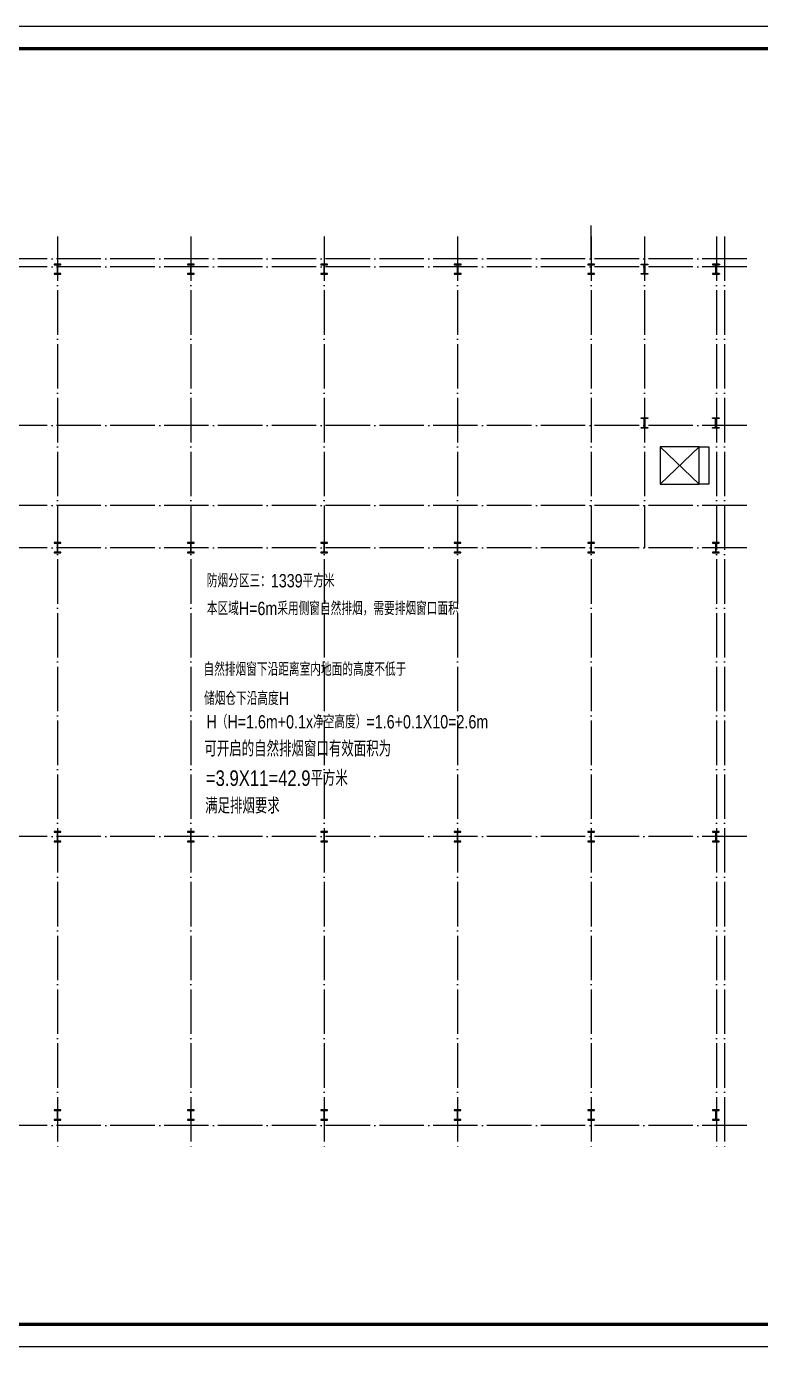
# Model space of a CAD drawing. Extents: x -248860 to 1018944, y -1060852 to 188626.
# Drawn here: x 285955 to 318972, y 19053 to 78453 of the extents above; entities that cross this region are included whole.
import ezdxf

# ---------------------------------------------------------------- set-up
doc = ezdxf.new("R2010")
doc.units = 0
doc.header["$LTSCALE"] = 1000
doc.header["$MEASUREMENT"] = 0
doc.linetypes.add('DOTE', pattern=[2.42, 2, -0.2, 0.02, -0.2])
doc.layers.get('0').update_dxf_attribs({"linetype": 'CONTINUOUS'})
for name, color, linetype in [('DOTE', 253, 'DOTE'), ('PUB_TEXT', 7, 'CONTINUOUS'), ('WALL', 6, 'CONTINUOUS'), ('勒脚', 50, 'CONTINUOUS'), ('图框', 4, 'CONTINUOUS')]:
    doc.layers.add(name, color=color, linetype=linetype)
doc.styles.add('FJY', font='hztxt_e.shx', dxfattribs={"width": 0.7, "height": 400, "bigfont": 'hztxt.shx'})

# ---------------------------------------------------------------- blocks, each defined once
blk = doc.blocks.new('jhyfty')
at = {"layer": '图框'}
blk.add_lwpolyline([(650751, 105710), (776851, 105710), (776851, 165110), (650751, 165110)], close=True, dxfattribs=at)
at = {"layer": '图框', "const_width": 140}
blk.add_lwpolyline([(653251, 164110), (775851, 164110), (775851, 106710), (653251, 106710)], close=True, dxfattribs=at)
blk = doc.blocks.new('钢柱')
blk.add_hatch(color=256).paths.add_polyline_path([(4275, 9436), (4140, 9436), (4140, 9466), (4440, 9466), (4440, 9436), (4305, 9436), (4305, 9036), (4440, 9036), (4440, 9006), (4140, 9006), (4140, 9036), (4275, 9036)])
blk.add_lwpolyline([(4275, 9436), (4140, 9436), (4140, 9466), (4440, 9466), (4440, 9436), (4305, 9436), (4305, 9036), (4440, 9036), (4440, 9006), (4140, 9006), (4140, 9036), (4275, 9036), (4275, 9436), (4140, 9436)])
blk = doc.blocks.new('752752')
for p, q in [((312270, -345425), (313955, -347179)), ((313955, -345425), (312270, -347179))]:
    blk.add_line(p, q)
for points in [[(312270, -345425), (313955, -345425), (313955, -344985), (312270, -344985)], [(312270, -345425), (313955, -345425), (313955, -347179), (312270, -347179)]]:
    blk.add_lwpolyline(points, close=True)

msp = doc.modelspace()

# ---------------------------------------------------------------- linework, layer by layer
at = {"layer": 'DOTE', "linetype": 'DOTE'}
for p, q in [((287348, 68998.5), (287348, 27998.5)), ((293348, 68998.5), (293348, 27998.5)), ((299348, 68998.5), (299348, 27998.5)), ((305348, 68998.5), (305348, 27998.5)), ((311348, 68998.5), (311348, 27998.5)), ((313748, 68998.5), (313748, 54998.5)), ((316988, 68998.5), (316988, 27998.5)), ((317348, 68998.5), (317348, 27998.5)), ((318348, 67998.5), (238348, 67998.5)), ((318348, 67638.5), (238348, 67638.5)), ((318348, 60498.5), (238348, 60498.5)), ((318348, 56898.5), (238348, 56898.5)), ((318348, 54998.5), (238348, 54998.5)), ((318348, 41998.5), (238348, 41998.5)), ((318348, 28998.5), (238348, 28998.5))]:
    msp.add_line(p, q, dxfattribs=at)
at = {"layer": '勒脚'}
msp.add_line((311348, 67998.5), (311348, 69498.5), dxfattribs=at)

# ---------------------------------------------------------------- block references
at = {"xscale": -1}
for name, p, rotation in [('钢柱', (283058.3, 76764.8), 180), ('钢柱', (289058.3, 76764.8), 180), ('钢柱', (295058.3, 76764.8), 180), ('钢柱', (301058.3, 76764.8), 180), ('钢柱', (301073.3, 76764.8), 180), ('钢柱', (307058.3, 76764.8), 180), ('钢柱', (312668.3, 76764.8), 180), ('752752', (661628.9, -254414), 270), ('钢柱', (283058.3, 64234.8), 180), ('钢柱', (289058.3, 64234.8), 180), ('钢柱', (295058.3, 64234.8), 180), ('钢柱', (301058.3, 64234.8), 180), ('钢柱', (307058.3, 64234.8), 180), ('钢柱', (312668.3, 64234.8), 180), ('钢柱', (283058.3, 51234.8), 180), ('钢柱', (289058.3, 51234.8), 180), ('钢柱', (295058.3, 51234.8), 180), ('钢柱', (301058.3, 51234.8), 180), ('钢柱', (307058.3, 51234.8), 180), ('钢柱', (312668.3, 51234.8), 180), ('钢柱', (283058.3, 38704.8), 180), ('钢柱', (289058.3, 38704.8), 180), ('钢柱', (295058.3, 38704.8), 180), ('钢柱', (301058.3, 38704.8), 180), ('钢柱', (307058.3, 38704.8), 180), ('钢柱', (312668.3, 38704.8), 180)]:
    msp.add_blockref(name, p, dxfattribs=dict(at, rotation=rotation))
at = {"rotation": 180}
for p in [(318037.7, 76764.8), (321262.7, 76764.8), (318037.7, 69844.8), (321247.7, 69844.8)]:
    msp.add_blockref('钢柱', p, dxfattribs=at)
at = {"layer": 'WALL'}
msp.add_blockref('jhyfty', (-428519.6, -86656.8), dxfattribs=at)

# ---------------------------------------------------------------- texts
at = {"layer": 'PUB_TEXT', "style": 'FJY', "width": 0.8}
for s, height, p in [('防烟分区三：1339平方米', 600, (294067.6, 53212.1)), ('本区域H=6m采用侧窗自然排烟，需要排烟窗口面积', 600, (294067.6, 51965.2)), ('自然排烟窗下沿距离室内地面的高度不低于', 600, (293920.3, 49230.2)), ('储烟仓下沿高度H', 600, (293942.8, 47914.7)), ('H（H=1.6m+0.1x净空高度）=1.6+0.1X10=2.6m', 600, (294049.4, 46864.5)), ('可开启的自然排烟窗口有效面积为', 700, (293956.4, 45600.2)), ('=3.9X11=42.9平方米', 700, (294026.4, 44279.6)), ('满足排烟要求', 700, (293990.1, 43035.2))]:
    msp.add_text(s, height=height, dxfattribs=at).set_placement(p)

doc.saveas('drawing.dxf')
